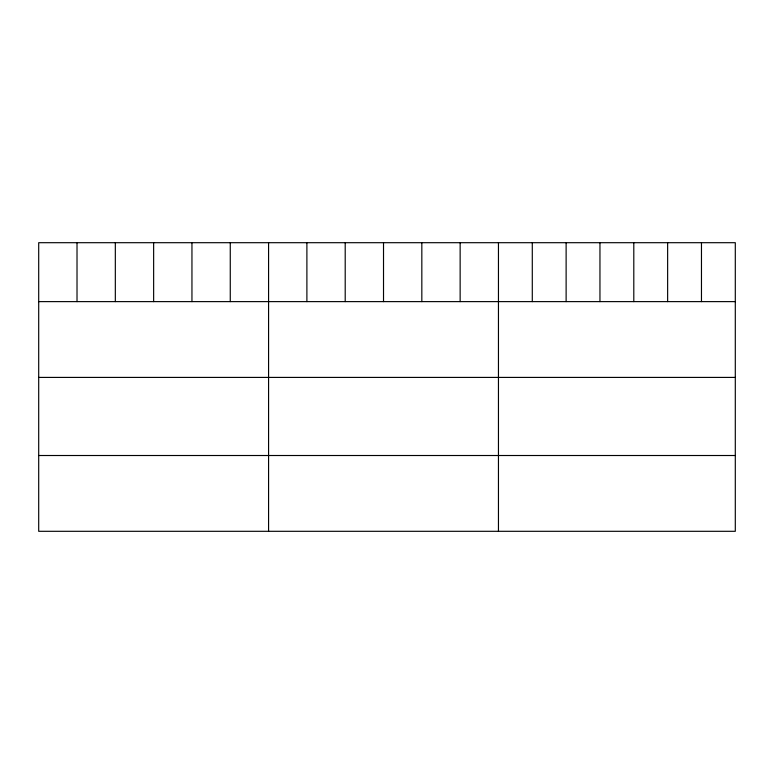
<?xml version="1.0" encoding="UTF-8"?>
<svg xmlns="http://www.w3.org/2000/svg" width="774" height="774" viewBox="0 0 774 774"><rect width="100%" height="100%" fill="white"/><g stroke="black" fill="none" stroke-linecap="round" stroke-linejoin="round"><path stroke-width="1.16" d="M735.3 301.618L735.3 531.303L38.7 531.303L38.7 242.697L735.3 242.697L735.3 301.618L38.7 301.618M38.7 377.412L735.3 377.412M38.7 455.509L735.3 455.509M701.467 242.697L701.467 301.618M667.633 242.697L667.633 301.618M633.8 242.697L633.8 301.618M599.956 242.697L599.956 301.618M566.123 242.697L566.123 301.618M532.289 242.697L532.289 301.618M498.456 242.697L498.456 531.303M460.143 242.697L460.143 301.618M421.83 242.697L421.83 301.618M383.517 242.697L383.517 301.618M345.204 242.697L345.204 301.618M306.891 242.697L306.891 301.618M268.578 242.697L268.578 531.303M230.265 242.697L230.265 301.618M191.952 242.697L191.952 301.618M153.639 242.697L153.639 301.618M115.326 242.697L115.326 301.618M77.013 242.697L77.013 301.618"/></g></svg>
